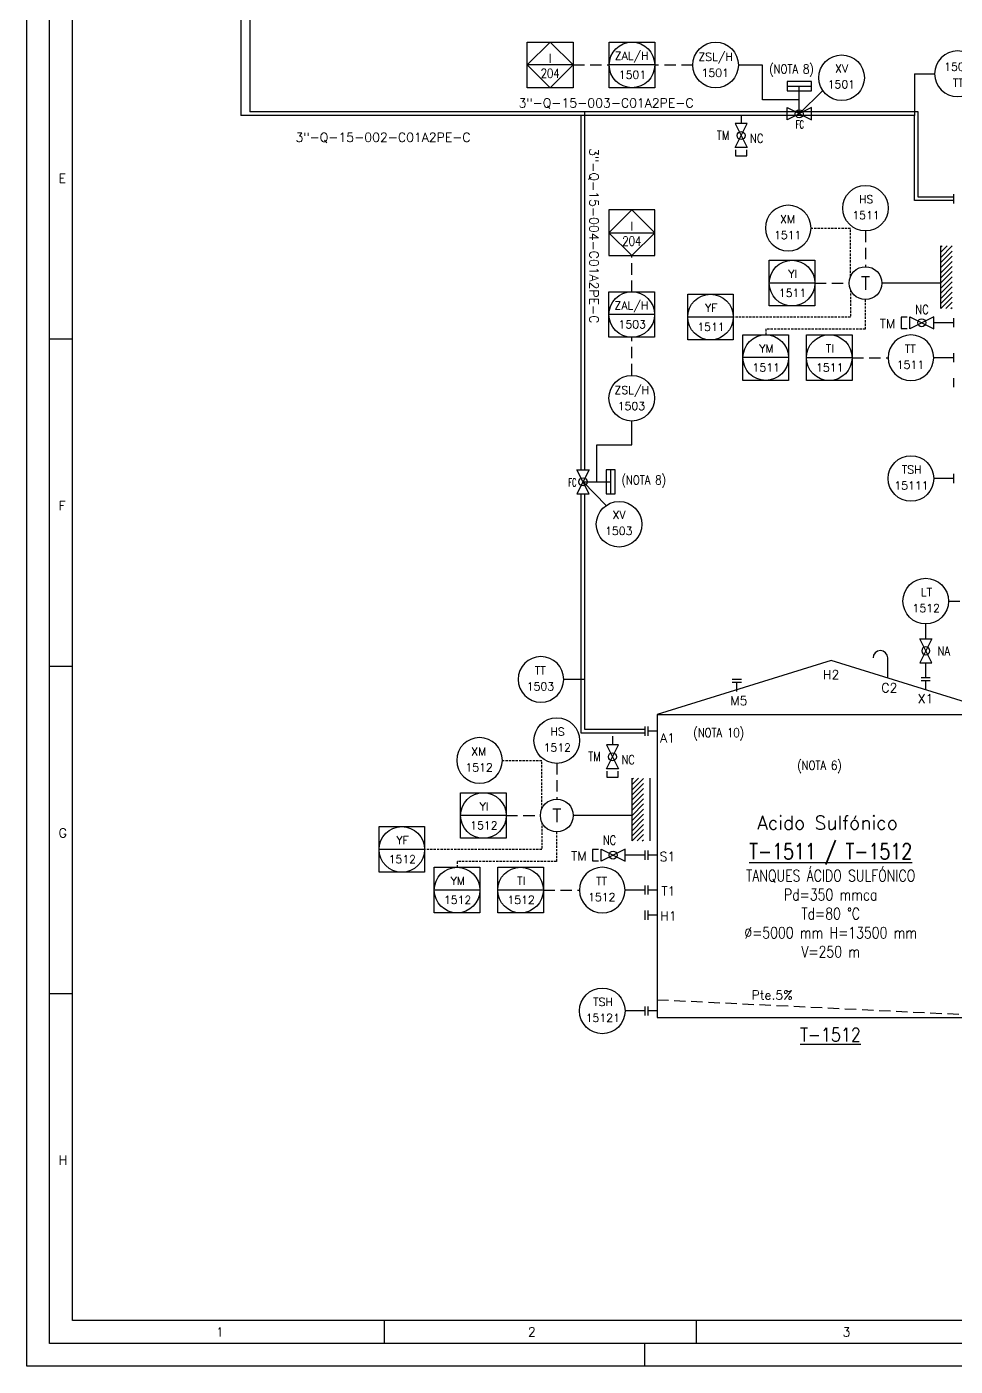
# Model space of a CAD drawing. Header units: metres. Extents: x 91 to 3133, y 1612 to 2206.
# Drawn here: x 90.8 to 294.4, y 1611.7 to 1905.4 of the extents above; entities that cross this region are included whole.
import ezdxf
from ezdxf.enums import TextEntityAlignment as Align

# ---------------------------------------------------------------- set-up
doc = ezdxf.new("R2010")
doc.units = ezdxf.units.M
doc.linetypes.add('TRAZOS', pattern=[0.75, 0.5, -0.25])
for name, color, linetype in [('CAJETIN', 1, 'Continuous'), ('EQUIPOS', 5, 'Continuous'), ('EQUIPOS 02', 1, 'Continuous'), ('FORMATO', 7, 'Continuous'), ('INSTRUMENTOS', 1, 'Continuous'), ('TEX', 7, 'Continuous'), ('TEXTO-INSTRUMENTACION', 7, 'Continuous'), ('TEXTO-VALVULAS Y ACCESORIOS', 7, 'Continuous'), ('TUBERIA', 5, 'Continuous'), ('TUBERÍA2', 1, 'TRAZOS'), ('VALVULAS Y ACCESORIOS', 1, 'Continuous')]:
    doc.layers.add(name, color=color, linetype=linetype)
doc.styles.add('PY', font='ROMANS.shx')
doc.styles.add('PY1', font='ROMANS.shx', dxfattribs={"width": 0.8})
doc.styles.add('PY3', font='ROMANS.shx', dxfattribs={"width": 0.6})
doc.styles.add('TXT', font='txt')
doc.linetypes.add('SEÑAL_MECANICA2', pattern='A,4.411183,["o",PY,S=4.130212,R=360,X=0,Y=-1.374288],0.588817,-0.374158,["",PY,S=2,R=360,X=0,Y=-0.688262],-2.183682', length=7.55784)

# ---------------------------------------------------------------- blocks, each defined once
blk = doc.blocks.new('VALV GLOB-V')
at = {"layer": 'INSTRUMENTOS', "color": 1, "flags": 128}
blk.add_lwpolyline([(5.7, -1.43), (5.7, 1.43), (0, -1.43), (0, 1.43)], close=True, dxfattribs=at)
at = {"layer": 'INSTRUMENTOS', "color": 1}
blk.add_circle((2.85, 0), 0.95, dxfattribs=at)
at = {"layer": 'INSTRUMENTOS', "color": 7, "linetype": 'SEÑAL_MECANICA2', "style": 'PY'}
blk.add_attdef('REF.', text='', height=2, dxfattribs=at).set_placement((3, -3.37), align=Align.MIDDLE)
blk = doc.blocks.new('SEÑAL CIR')
at = {"color": 1}
blk.add_circle((0, 5.7), 5.7, dxfattribs=at)
at = {"layer": 'INSTRUMENTOS', "linetype": 'Continuous', "style": 'PY', "flags": 4}
for p in [(0.18, 6.94), (0.13, 2.95)]:
    blk.add_attdef('---', text='', height=2, dxfattribs=at).set_placement(p, align=Align.CENTER)
blk = doc.blocks.new('SEÑAL CIRCU MARCO')
at = {"color": 1, "linetype": 'Continuous', "ltscale": 0.5}
blk.add_line((5.7, 5.7), (-5.7, 5.7), dxfattribs=at)
at = {"color": 1, "flags": 128}
blk.add_lwpolyline([(5.7, 0), (-5.7, 0), (-5.7, 11.4), (5.7, 11.4)], close=True, dxfattribs=at)
at = {"color": 1}
blk.add_circle((0, 5.7), 5.7, dxfattribs=at)
at = {"style": 'PY'}
for tag, p in [('XXX', (0.18, 7.98)), ('YYY', (0.13, 3.24))]:
    blk.add_attdef(tag, text='', height=2, dxfattribs=at).set_placement(p, align=Align.MIDDLE)
blk = doc.blocks.new('SECUENCIA PROGRAMADA EN SISTEMA DE CONTROL PLC')
at = {"layer": 'INSTRUMENTOS'}
blk.add_line((-5, 5), (5, 5), dxfattribs=at)
at = {"layer": 'INSTRUMENTOS', "flags": 128}
for points in [[(0, 0), (-5, 5), (0, 10), (5, 5)], [(-5, 0), (5, 0), (5, 10), (-5, 10)]]:
    blk.add_lwpolyline(points, close=True, dxfattribs=at)
at = {"layer": 'TEXTO-INSTRUMENTACION', "linetype": 'Continuous', "style": 'PY1', "width": 0.8}
for tag, p in [('XXX', (0.01, 6.43)), ('YYY', (0.01, 3.17))]:
    blk.add_attdef(tag, text='', height=2, dxfattribs=at).set_placement(p, align=Align.MIDDLE_CENTER)
blk = doc.blocks.new('MARCO-A1')
at = {"layer": 'FORMATO', "color": 5}
for p, q in [((5, 225.25), (10, 225.25)), ((5, 153.5), (10, 153.5)), ((5, 81.75), (10, 81.75)), ((78.42, 10), (78.42, 5)), ((146.83, 10), (146.83, 5))]:
    blk.add_line(p, q, dxfattribs=at)
at = {"layer": 'FORMATO', "color": 1, "linetype": 'Continuous'}
blk.add_line((135.5, 5), (135.5, 0), dxfattribs=at)
at = {"layer": 'FORMATO', "color": 1}
blk.add_lwpolyline([(0, 594), (841, 594), (841, 0), (0, 0)], close=True, dxfattribs=at)
at = {"layer": 'FORMATO', "color": 5}
blk.add_lwpolyline([(5, 589), (836, 589), (836, 5), (5, 5)], close=True, dxfattribs=at)
at = {"layer": 'FORMATO', "color": 8, "linetype": 'Continuous'}
blk.add_lwpolyline([(10, 584), (831, 584), (831, 10), (10, 10)], close=True, dxfattribs=at)
at = {"layer": 'FORMATO', "color": 1, "style": 'PY'}
for s, p in [('E', (7, 259.42)), ('F', (7, 187.67)), ('G', (7, 115.92)), ('H', (7, 44.17)), ('1', (41.52, 6.5)), ('2', (109.93, 6.5)), ('3', (178.99, 6.5))]:
    blk.add_text(s, height=2, dxfattribs=at).set_placement(p)

msp = doc.modelspace()

# ---------------------------------------------------------------- hatches: boundary and pattern name
at = {"layer": 'EQUIPOS'}
h = msp.add_hatch(dxfattribs=at)
h.set_pattern_fill('ANSI31', color=4, scale=0.25, style=0)
h.set_pattern_definition([(45, (-941.1424, 2647.4479), (-0.561266, 0.561266), [])])
h.paths.add_polyline_path([(291.26, 1843.59), (293.76, 1843.59), (293.76, 1857.34), (291.26, 1857.34)])
h = msp.add_hatch(dxfattribs=at)
h.set_pattern_fill('ANSI31', color=4, scale=0.25, style=0)
h.set_pattern_definition([(45, (-1008.8568, 2530.72616), (-0.561266, 0.561266), [])])
h.paths.add_polyline_path([(223.55, 1726.87), (226.05, 1726.87), (226.05, 1740.62), (223.55, 1740.62)])

# ---------------------------------------------------------------- linework, layer by layer
at = {"color": 1}
for p, q in [((252.14, 1896.98), (246.89, 1896.98)), ((252.14, 1889.31), (252.14, 1896.98)), ((285.55, 1895.05), (289.93, 1895.05)), ((285.55, 1895.05), (285.55, 1885.91)), ((260.23, 1886.29), (265.4, 1891.38)), ((260.23, 1889.31), (252.14, 1889.31)), ((247.46, 1886.01), (247.46, 1884.16)), ((291.26, 1849.16), (278.36, 1849.16)), ((294.12, 1840.47), (289.73, 1840.47)), ((294.12, 1832.81), (289.74, 1832.81)), ((223.49, 1813.68), (223.49, 1818.93)), ((215.82, 1805.59), (215.82, 1813.68)), ((215.82, 1813.68), (223.49, 1813.68)), ((294.12, 1806.32), (289.74, 1806.32)), ((212.8, 1805.59), (217.89, 1800.42)), ((287.97, 1771.19), (287.97, 1774.44)), ((287.97, 1762.67), (287.97, 1765.92)), ((212.94, 1762.28), (208.56, 1762.28)), ((219.25, 1749.8), (219.25, 1747.95)), ((223.55, 1732.44), (210.64, 1732.44)), ((226.4, 1723.75), (222.02, 1723.75)), ((226.4, 1716.09), (222.02, 1716.09)), ((226.4, 1689.6), (222.02, 1689.6))]:
    msp.add_line(p, q, dxfattribs=at)
at = {"color": 1, "flags": 128}
for points in [[(246.21, 1878.36), (246.21, 1877.04), (248.71, 1877.04), (248.71, 1878.36)], [(283.93, 1841.72), (282.62, 1841.72), (282.62, 1839.22), (283.93, 1839.22)], [(218, 1742.15), (218, 1740.83), (220.5, 1740.83), (220.5, 1742.15)], [(216.22, 1725), (214.9, 1725), (214.9, 1722.5), (216.22, 1722.5)]]:
    msp.add_lwpolyline(points, dxfattribs=at)
at = {"color": 1}
for centre in [(274.76, 1849.16), (207.04, 1732.44)]:
    msp.add_circle(centre, 3.6, dxfattribs=at)
at = {"layer": 'CAJETIN', "color": 1, "linetype": 'TRAZOS', "ltscale": 5}
for p, q in [((210.62, 1896.99), (218.54, 1896.99)), ((236.89, 1896.98), (228.54, 1896.98)), ((223.49, 1847.26), (223.49, 1855.18)), ((223.49, 1828.93), (223.49, 1837.28)), ((271.81, 1832.81), (279.74, 1832.81)), ((292.97, 1779.44), (300.9, 1779.44)), ((204.1, 1716.09), (212.02, 1716.09)), ((229.05, 1692.06), (305.47, 1688.38))]:
    msp.add_line(p, q, dxfattribs=at)
at = {"layer": 'EQUIPOS', "color": 4}
for p, q in [((291.26, 1843.59), (291.26, 1857.35)), ((223.55, 1726.87), (223.55, 1740.63)), ((227.55, 1726.87), (227.55, 1740.63))]:
    msp.add_line(p, q, dxfattribs=at)
at = {"layer": 'EQUIPOS'}
for p, q in [((267.26, 1766.45), (229.05, 1754.59)), ((305.47, 1754.59), (267.26, 1766.45)), ((229.05, 1754.59), (229.05, 1688.17)), ((229.05, 1688.17), (305.47, 1688.17))]:
    msp.add_line(p, q, dxfattribs=at)
at = {"layer": 'EQUIPOS', "linetype": 'Continuous', "flags": 128}
msp.add_lwpolyline([(279.63, 1762.61), (279.63, 1766.99, 1), (276.43, 1766.99, -1)], format="xyb", dxfattribs=at)
at = {"layer": 'EQUIPOS 02', "color": 5}
msp.add_line((229.05, 1754.59), (305.47, 1754.59), dxfattribs=at)
at = {"layer": 'TUBERIA', "color": 4, "linetype": 'Continuous'}
for p, q in [((277.66, 1885.91), (137.72, 1885.91)), ((212.38, 1808.26), (212.38, 1885.91)), ((275.6, 1885.91), (262.9, 1885.91)), ((285.55, 1885.91), (277.66, 1885.91)), ((285.55, 1885.91), (277.66, 1885.91)), ((285.55, 1867.24), (285.55, 1885.91)), ((294.12, 1867.24), (285.55, 1867.24)), ((212.38, 1750.52), (212.38, 1802.93)), ((226.4, 1750.52), (212.38, 1750.52))]:
    msp.add_line(p, q, dxfattribs=at)
at = {"layer": 'TUBERIA', "color": 5, "linetype": 'Continuous'}
for p, q in [((277.66, 1886.71), (139.67, 1886.71)), ((213.18, 1808.26), (213.18, 1886.71)), ((275.6, 1886.71), (262.9, 1886.71)), ((286.35, 1886.71), (277.66, 1886.71)), ((286.35, 1886.71), (277.66, 1886.71)), ((286.35, 1868.04), (286.35, 1886.71)), ((294.12, 1868.04), (286.35, 1868.04)), ((213.18, 1751.32), (213.18, 1802.93)), ((226.4, 1751.32), (213.18, 1751.32))]:
    msp.add_line(p, q, dxfattribs=at)
at = {"layer": 'TUBERIA', "color": 1, "linetype": 'TRAZOS', "ltscale": 5}
for p, q in [((274.76, 1860.67), (274.76, 1852.79)), ((263.65, 1849.16), (271.16, 1849.16)), ((207.04, 1743.95), (207.04, 1736.07)), ((195.94, 1732.44), (203.44, 1732.44))]:
    msp.add_line(p, q, dxfattribs=at)
at = {"layer": 'TUBERIA', "linetype": 'Continuous'}
for p, q in [((287.97, 1760.02), (287.97, 1762.01)), ((287.97, 1760.02), (287.97, 1762.01)), ((287.97, 1760.02), (287.97, 1762.01)), ((246.54, 1759.62), (246.54, 1761.6)), ((229.05, 1750.92), (227.07, 1750.92)), ((229.05, 1723.75), (227.07, 1723.75)), ((229.05, 1716.09), (227.07, 1716.09)), ((229.05, 1710.6), (227.07, 1710.6)), ((229.05, 1689.6), (227.07, 1689.6))]:
    msp.add_line(p, q, dxfattribs=at)
at = {"layer": 'TUBERIA', "color": 5, "linetype": 'Continuous'}
msp.add_lwpolyline([(675.15, 2117.94), (675.93, 2117.94), (675.93, 2001.05), (139.67, 2001.05), (139.67, 1886.71)], dxfattribs=at)
at = {"layer": 'TUBERIA', "color": 4, "linetype": 'Continuous'}
msp.add_lwpolyline([(674.35, 2117.14), (674.35, 2004.17), (137.72, 2004.17), (137.72, 1885.91)], dxfattribs=at)
at = {"layer": 'TUBERÍA2'}
for points in [[(271.49, 1850.66), (271.49, 1861.12), (262.81, 1861.12)], [(271.49, 1847.66), (271.49, 1841.72), (245.76, 1841.72)], [(274.7, 1845.56), (274.7, 1839.05), (252.89, 1839.05), (252.89, 1837.81)], [(203.77, 1733.94), (203.77, 1744.4), (195.1, 1744.4)], [(203.77, 1730.94), (203.77, 1725), (178.04, 1725)], [(206.98, 1728.84), (206.98, 1722.33), (185.17, 1722.33), (185.17, 1721.09)]]:
    msp.add_lwpolyline(points, dxfattribs=at)
at = {"layer": 'VALVULAS Y ACCESORIOS'}
for p, q in [((257.56, 1892.34), (262.9, 1892.34)), ((260.23, 1886.29), (260.23, 1892.34)), ((218.84, 1808.26), (218.84, 1802.93)), ((212.8, 1805.59), (218.84, 1805.59))]:
    msp.add_line(p, q, dxfattribs=at)
at = {"layer": 'VALVULAS Y ACCESORIOS', "ltscale": 0.1}
for p, q in [((294.12, 1866.64), (294.12, 1868.64)), ((294.12, 1839.47), (294.12, 1841.47)), ((294.12, 1831.81), (294.12, 1833.81)), ((294.12, 1826.32), (294.12, 1828.32)), ((294.12, 1805.32), (294.12, 1807.32)), ((247.54, 1762.27), (245.54, 1762.27)), ((286.97, 1762.67), (288.97, 1762.67)), ((286.97, 1762.67), (288.97, 1762.67)), ((286.97, 1762.67), (288.97, 1762.67)), ((286.97, 1762.01), (288.97, 1762.01)), ((286.97, 1762.01), (288.97, 1762.01)), ((286.97, 1762.01), (288.97, 1762.01)), ((247.54, 1761.6), (245.54, 1761.6)), ((226.4, 1749.92), (226.4, 1751.92)), ((227.07, 1749.92), (227.07, 1751.92)), ((226.4, 1722.75), (226.4, 1724.75)), ((227.07, 1722.75), (227.07, 1724.75)), ((226.4, 1715.09), (226.4, 1717.09)), ((227.07, 1715.09), (227.07, 1717.09)), ((226.4, 1709.6), (226.4, 1711.6)), ((227.07, 1709.6), (227.07, 1711.6)), ((226.4, 1688.6), (226.4, 1690.6)), ((227.07, 1688.6), (227.07, 1690.6))]:
    msp.add_line(p, q, dxfattribs=at)
at = {"layer": 'VALVULAS Y ACCESORIOS', "flags": 128}
for points in [[(257.56, 1893.34), (257.56, 1891.34), (262.9, 1891.34), (262.9, 1893.34)], [(257.56, 1884.96), (257.56, 1887.63), (262.9, 1884.96), (262.9, 1887.63)], [(211.47, 1808.26), (214.13, 1808.26), (211.47, 1802.93), (214.13, 1802.93)], [(219.84, 1808.26), (217.84, 1808.26), (217.84, 1802.93), (219.84, 1802.93)]]:
    msp.add_lwpolyline(points, close=True, dxfattribs=at)

# ---------------------------------------------------------------- block references
msp.add_blockref('MARCO-A1', (90.77, 1611.7))
ref = msp.add_blockref('SECUENCIA PROGRAMADA EN SISTEMA DE CONTROL PLC', (205.59, 1891.96), dxfattribs=dict(xscale=-1.005571670621066, yscale=1.005571670621293, zscale=1.005571670621306))
ref.add_attrib('XXX', 'I', dxfattribs={"layer": 'TEXTO-INSTRUMENTACION', "linetype": 'Continuous', "height": 2.01, "style": 'TXT'}).set_placement((205.59, 1898.43), align=Align.MIDDLE_CENTER)
ref.add_attrib('YYY', '204', dxfattribs={"layer": 'TEXTO-INSTRUMENTACION', "linetype": 'Continuous', "height": 2.011, "style": 'PY1', "width": 0.8}).set_placement((205.59, 1895.15), align=Align.MIDDLE_CENTER)
ref = msp.add_blockref('SEÑAL CIRCU MARCO', (223.54, 1891.99), dxfattribs=dict(xscale=0.8770999999999276, yscale=0.8770999999999276, zscale=0.8770999999999276))
ref.add_attrib('XXX', 'ZAL/H', dxfattribs={"height": 1.754, "style": 'PY'}).set_placement((223.48, 1898.86), align=Align.MIDDLE)
ref.add_attrib('YYY', '1501', dxfattribs={"height": 1.754, "style": 'PY'}).set_placement((223.65, 1894.83), align=Align.MIDDLE)
at = {"linetype": 'Continuous'}
ref = msp.add_blockref('SEÑAL CIR', (241.89, 1891.98), dxfattribs=dict(at, xscale=0.8770999999999276, yscale=0.8770999999999276, zscale=0.8770999999999276))
ref.add_attrib('---', 'ZSL/H', dxfattribs={"layer": 'INSTRUMENTOS', "color": 7, "linetype": 'Continuous', "height": 1.754, "style": 'PY'}).set_placement((241.89, 1897.89), align=Align.CENTER)
ref.add_attrib('---', '1501', dxfattribs={"layer": 'INSTRUMENTOS', "color": 7, "linetype": 'Continuous', "height": 1.754, "style": 'PY'}).set_placement((241.81, 1894.39), align=Align.CENTER)
ref = msp.add_blockref('SEÑAL CIR', (294.93, 1900.05), dxfattribs=dict(at, xscale=-0.8770999999999276, yscale=0.8770999999999276, zscale=0.8770999999999276, rotation=180))
ref.add_attrib('---', 'TT', dxfattribs={"layer": 'INSTRUMENTOS', "color": 7, "linetype": 'Continuous', "height": 1.754, "style": 'PY'}).set_placement((295.09, 1892.21), align=Align.CENTER)
ref.add_attrib('---', '1502', dxfattribs={"layer": 'INSTRUMENTOS', "color": 7, "linetype": 'Continuous', "height": 1.754, "style": 'PY'}).set_placement((295.04, 1895.71), align=Align.CENTER)
ref = msp.add_blockref('SEÑAL CIR', (269.53, 1889.2), dxfattribs=dict(at, xscale=0.8770999999999276, yscale=0.8770999999999276, zscale=0.8770999999999276))
ref.add_attrib('---', 'XV', dxfattribs={"layer": 'INSTRUMENTOS', "color": 7, "linetype": 'Continuous', "height": 1.754, "style": 'PY'}).set_placement((269.53, 1895.36), align=Align.CENTER)
ref.add_attrib('---', '1501', dxfattribs={"layer": 'INSTRUMENTOS', "color": 7, "linetype": 'Continuous', "height": 1.754, "style": 'PY'}).set_placement((269.46, 1891.86), align=Align.CENTER)
ref = msp.add_blockref('VALV GLOB-V', (257.56, 1886.29), dxfattribs=dict(at, xscale=0.9356729824555714, yscale=0.9356729824555714, zscale=0.9356729824555714))
ref.add_attrib('REF.', 'FC', dxfattribs={"layer": 'INSTRUMENTOS', "color": 7, "linetype": 'SEÑAL_MECANICA2', "height": 1.778, "style": 'PY3', "width": 0.6}).set_placement((260.37, 1883.95), align=Align.MIDDLE)
for p, xscale, yscale, zscale, rotation in [((247.46, 1878.89), 0.9232631578945529, 0.9232631578945529, 0.9232631578945529, 90), ((287.97, 1765.92), -0.9232631578945529, 0.9232631578947803, 0.9232631578946926, 270), ((219.25, 1742.68), 0.9232631578945529, 0.9232631578945529, 0.9232631578945529, 90)]:
    msp.add_blockref('VALV GLOB-V', p, dxfattribs=dict(at, xscale=xscale, yscale=yscale, zscale=zscale, rotation=rotation))
ref = msp.add_blockref('SEÑAL CIR', (274.76, 1860.59), dxfattribs=dict(at, xscale=0.8770999999999276, yscale=0.8770999999999276, zscale=0.8770999999999276))
ref.add_attrib('---', 'HS', dxfattribs={"layer": 'INSTRUMENTOS', "color": 7, "linetype": 'Continuous', "height": 1.754, "style": 'PY'}).set_placement((274.91, 1866.67), align=Align.CENTER)
ref.add_attrib('---', '1511', dxfattribs={"layer": 'INSTRUMENTOS', "color": 7, "linetype": 'Continuous', "height": 1.754, "style": 'PY'}).set_placement((274.87, 1863.17), align=Align.CENTER)
ref = msp.add_blockref('SECUENCIA PROGRAMADA EN SISTEMA DE CONTROL PLC', (223.49, 1855.18), dxfattribs=dict(xscale=1.005571670621293, yscale=1.005571670621293, zscale=1.005571670621293))
ref.add_attrib('XXX', 'I', dxfattribs={"layer": 'TEXTO-INSTRUMENTACION', "linetype": 'Continuous', "height": 2.01, "style": 'TXT'}).set_placement((223.5, 1861.65), align=Align.MIDDLE_CENTER)
ref.add_attrib('YYY', '204', dxfattribs={"layer": 'TEXTO-INSTRUMENTACION', "linetype": 'Continuous', "height": 2.011, "style": 'PY1', "width": 0.8}).set_placement((223.5, 1858.37), align=Align.MIDDLE_CENTER)
ref = msp.add_blockref('SEÑAL CIR', (257.81, 1856.24), dxfattribs=dict(at, xscale=-0.8771000000000413, yscale=0.8771000000000413, zscale=0.8771000000000413))
ref.add_attrib('---', 'XM', dxfattribs={"layer": 'INSTRUMENTOS', "color": 7, "linetype": 'Continuous', "height": 1.754, "style": 'PY'}).set_placement((257.66, 1862.33), align=Align.CENTER)
ref.add_attrib('---', '1511', dxfattribs={"layer": 'INSTRUMENTOS', "color": 7, "linetype": 'Continuous', "height": 1.754, "style": 'PY'}).set_placement((257.7, 1858.83), align=Align.CENTER)
for p, xscale, yscale, zscale, values in [((258.65, 1844.16), 0.8770999999999276, 0.8770999999999276, 0.8770999999999276, {'XXX': 'YI', 'YYY': '1511'}), ((240.76, 1836.72), 0.8771000000000413, 0.8771000000000413, 0.8771000000000413, {'XXX': 'YF', 'YYY': '1511'}), ((252.88, 1827.82), 0.8771000000000413, 0.8771000000000413, 0.8771000000000413, {'XXX': 'YM', 'YYY': '1511'}), ((266.81, 1827.81), 0.8777884135906788, 0.8777884135906788, 0.8777884135906788, {'XXX': 'TI', 'YYY': '1511'}), ((190.93, 1727.44), 0.8770999999999276, 0.8770999999999276, 0.8770999999999276, {'XXX': 'YI', 'YYY': '1512'}), ((173.04, 1720), 0.8771000000000413, 0.8771000000000413, 0.8771000000000413, {'XXX': 'YF', 'YYY': '1512'}), ((185.17, 1711.09), 0.8771000000000413, 0.8771000000000413, 0.8771000000000413, {'XXX': 'YM', 'YYY': '1512'}), ((199.09, 1711.09), 0.8777884135906788, 0.8777884135906788, 0.8777884135906788, {'XXX': 'TI', 'YYY': '1512'})]:
    msp.add_blockref('SEÑAL CIRCU MARCO', p, dxfattribs=dict(xscale=xscale, yscale=yscale, zscale=zscale)).add_auto_attribs(values)
ref = msp.add_blockref('SEÑAL CIRCU MARCO', (223.49, 1837.28), dxfattribs=dict(xscale=0.8770999999999276, yscale=0.8770999999999276, zscale=0.8770999999999276))
ref.add_attrib('XXX', 'ZAL/H', dxfattribs={"height": 1.754, "style": 'PY'}).set_placement((223.42, 1844.16), align=Align.MIDDLE)
ref.add_attrib('YYY', '1503', dxfattribs={"height": 1.754, "style": 'PY'}).set_placement((223.6, 1840.12), align=Align.MIDDLE)
at = {"linetype": 'Continuous', "xscale": 0.9232631578945529, "yscale": 0.9232631578945529, "zscale": 0.9232631578945529}
for p in [(284.47, 1840.47), (216.75, 1723.75)]:
    msp.add_blockref('VALV GLOB-V', p, dxfattribs=at)
at = {"linetype": 'Continuous'}
ref = msp.add_blockref('SEÑAL CIR', (284.74, 1827.81), dxfattribs=dict(at, xscale=-0.877100000000155, yscale=0.8770999999999276, zscale=0.8771))
ref.add_attrib('---', 'TT', dxfattribs={"layer": 'INSTRUMENTOS', "color": 7, "linetype": 'Continuous', "height": 1.754, "style": 'PY'}).set_placement((284.58, 1833.9), align=Align.CENTER)
ref.add_attrib('---', '1511', dxfattribs={"layer": 'INSTRUMENTOS', "color": 7, "linetype": 'Continuous', "height": 1.754, "style": 'PY'}).set_placement((284.63, 1830.4), align=Align.CENTER)
ref = msp.add_blockref('SEÑAL CIR', (223.49, 1818.93), dxfattribs=dict(at, xscale=0.8770999999999276, yscale=0.8770999999999276, zscale=0.8770999999999276))
ref.add_attrib('---', 'ZSL/H', dxfattribs={"layer": 'INSTRUMENTOS', "color": 7, "linetype": 'Continuous', "height": 1.754, "style": 'PY'}).set_placement((223.49, 1824.84), align=Align.CENTER)
ref.add_attrib('---', '1503', dxfattribs={"layer": 'INSTRUMENTOS', "color": 7, "linetype": 'Continuous', "height": 1.754, "style": 'PY'}).set_placement((223.41, 1821.34), align=Align.CENTER)
ref = msp.add_blockref('SEÑAL CIR', (284.74, 1801.32), dxfattribs=dict(at, xscale=0.8770999999999276, yscale=0.8770999999999276, zscale=0.8770999999999276))
ref.add_attrib('---', 'TSH', dxfattribs={"layer": 'INSTRUMENTOS', "color": 7, "linetype": 'Continuous', "height": 1.754, "style": 'PY'}).set_placement((284.89, 1807.41), align=Align.CENTER)
ref.add_attrib('---', '15111', dxfattribs={"layer": 'INSTRUMENTOS', "color": 7, "linetype": 'Continuous', "height": 1.754, "style": 'PY'}).set_placement((284.85, 1803.91), align=Align.CENTER)
ref = msp.add_blockref('VALV GLOB-V', (212.8, 1808.26), dxfattribs=dict(at, xscale=0.9356729824555714, yscale=0.9356729824555714, zscale=0.9356729824555714, rotation=270))
ref.add_attrib('REF.', 'FC', dxfattribs={"layer": 'INSTRUMENTOS', "color": 7, "linetype": 'SEÑAL_MECANICA2', "height": 1.778, "style": 'PY3', "width": 0.6}).set_placement((210.46, 1805.46), align=Align.MIDDLE)
ref = msp.add_blockref('SEÑAL CIR', (220.71, 1791.29), dxfattribs=dict(at, xscale=0.8770999999999276, yscale=0.8770999999999276, zscale=0.8770999999999276))
ref.add_attrib('---', 'XV', dxfattribs={"layer": 'INSTRUMENTOS', "color": 7, "linetype": 'Continuous', "height": 1.754, "style": 'PY'}).set_placement((220.7, 1797.45), align=Align.CENTER)
ref.add_attrib('---', '1503', dxfattribs={"layer": 'INSTRUMENTOS', "color": 7, "linetype": 'Continuous', "height": 1.754, "style": 'PY'}).set_placement((220.63, 1793.96), align=Align.CENTER)
ref = msp.add_blockref('SEÑAL CIR', (287.97, 1774.44), dxfattribs=dict(at, xscale=0.8770999999999276, yscale=0.8770999999999276, zscale=0.8770999999999276))
ref.add_attrib('---', 'LT', dxfattribs={"layer": 'INSTRUMENTOS', "color": 7, "linetype": 'Continuous', "height": 1.754, "style": 'PY'}).set_placement((288.13, 1780.52), align=Align.CENTER)
ref.add_attrib('---', '1512', dxfattribs={"layer": 'INSTRUMENTOS', "color": 7, "linetype": 'Continuous', "height": 1.754, "style": 'PY'}).set_placement((288.09, 1777.02), align=Align.CENTER)
ref = msp.add_blockref('SEÑAL CIR', (203.56, 1757.28), dxfattribs=dict(at, xscale=-0.877100000000155, yscale=0.8770999999999276, zscale=0.8771))
ref.add_attrib('---', 'TT', dxfattribs={"layer": 'INSTRUMENTOS', "color": 7, "linetype": 'Continuous', "height": 1.754, "style": 'PY'}).set_placement((203.41, 1763.37), align=Align.CENTER)
ref.add_attrib('---', '1503', dxfattribs={"layer": 'INSTRUMENTOS', "color": 7, "linetype": 'Continuous', "height": 1.754, "style": 'PY'}).set_placement((203.45, 1759.87), align=Align.CENTER)
ref = msp.add_blockref('SEÑAL CIR', (207.04, 1743.87), dxfattribs=dict(at, xscale=0.8770999999999276, yscale=0.8770999999999276, zscale=0.8770999999999276))
ref.add_attrib('---', 'HS', dxfattribs={"layer": 'INSTRUMENTOS', "color": 7, "linetype": 'Continuous', "height": 1.754, "style": 'PY'}).set_placement((207.2, 1749.95), align=Align.CENTER)
ref.add_attrib('---', '1512', dxfattribs={"layer": 'INSTRUMENTOS', "color": 7, "linetype": 'Continuous', "height": 1.754, "style": 'PY'}).set_placement((207.15, 1746.45), align=Align.CENTER)
ref = msp.add_blockref('SEÑAL CIR', (190.1, 1739.52), dxfattribs=dict(at, xscale=-0.8771000000000413, yscale=0.8771000000000413, zscale=0.8771000000000413))
ref.add_attrib('---', 'XM', dxfattribs={"layer": 'INSTRUMENTOS', "color": 7, "linetype": 'Continuous', "height": 1.754, "style": 'PY'}).set_placement((189.94, 1745.6), align=Align.CENTER)
ref.add_attrib('---', '1512', dxfattribs={"layer": 'INSTRUMENTOS', "color": 7, "linetype": 'Continuous', "height": 1.754, "style": 'PY'}).set_placement((189.99, 1742.11), align=Align.CENTER)
ref = msp.add_blockref('SEÑAL CIR', (217.02, 1711.09), dxfattribs=dict(at, xscale=-0.877100000000155, yscale=0.8770999999999276, zscale=0.8771))
ref.add_attrib('---', 'TT', dxfattribs={"layer": 'INSTRUMENTOS', "color": 7, "linetype": 'Continuous', "height": 1.754, "style": 'PY'}).set_placement((216.86, 1717.18), align=Align.CENTER)
ref.add_attrib('---', '1512', dxfattribs={"layer": 'INSTRUMENTOS', "color": 7, "linetype": 'Continuous', "height": 1.754, "style": 'PY'}).set_placement((216.91, 1713.68), align=Align.CENTER)
ref = msp.add_blockref('SEÑAL CIR', (217.02, 1684.6), dxfattribs=dict(at, xscale=0.8770999999999276, yscale=0.8770999999999276, zscale=0.8770999999999276))
ref.add_attrib('---', 'TSH', dxfattribs={"layer": 'INSTRUMENTOS', "color": 7, "linetype": 'Continuous', "height": 1.754, "style": 'PY'}).set_placement((217.18, 1690.69), align=Align.CENTER)
ref.add_attrib('---', '15121', dxfattribs={"layer": 'INSTRUMENTOS', "color": 7, "linetype": 'Continuous', "height": 1.754, "style": 'PY'}).set_placement((217.13, 1687.19), align=Align.CENTER)

# ---------------------------------------------------------------- texts
at = {"color": 7, "style": 'PY'}
for p in [(274.76, 1849.16), (207.04, 1732.44)]:
    msp.add_text('T', height=2.92, dxfattribs=at).set_placement(p, align=Align.MIDDLE)
at = {"layer": 'CAJETIN', "color": 6, "linetype": 'Continuous', "style": 'PY', "width": 0.85}
msp.add_text('%%UT-1512', height=3, dxfattribs=at).set_placement((267.07, 1682.89), align=Align.CENTER)
at = {"layer": 'CAJETIN', "color": 5, "linetype": 'Continuous', "insert": (267.13, 1726.33), "char_height": 3.5, "width": 66.3747, "attachment_point": 2, "style": 'PY1'}
msp.add_mtext('{\\LT-1511 / T-1512\\P\\H0.7143x;\\l\\C7;TANQUES ÁCIDO SULFÓNICO\\PPd=350 mmca\\PTd=80 °C\\C5;\\P\\C7;%%C=5000 mm H=13500 mm\\PV=250 m}', dxfattribs=at)
at = {"layer": 'EQUIPOS', "color": 6, "insert": (266.43, 1732.35), "char_height": 3, "width": 39.4248, "attachment_point": 2, "style": 'PY'}
msp.add_mtext('Acido Sulfónico', dxfattribs=at)
at = {"layer": 'TEX', "color": 7, "char_height": 2, "width": 28.6036, "attachment_point": 5, "style": 'PY1'}
for s, insert in [('(NOTA 8)', (258.53, 1895.77)), ('TM', (243.51, 1881.58)), ('NC', (250.91, 1880.89)), ('NC', (287.18, 1843.38)), ('(NOTA 8)', (226.12, 1805.67)), ('NA', (291.93, 1768.52)), ('(NOTA 10)', (242.56, 1750.25)), ('TM', (215.3, 1745.37)), ('NC', (222.7, 1744.68)), ('(NOTA 6)', (264.67, 1743.09)), ('NC', (218.61, 1727.03))]:
    msp.add_mtext(s, dxfattribs=dict(at, insert=insert))
at = {"layer": 'TEXTO-VALVULAS Y ACCESORIOS', "style": 'PY'}
for s, p in [('3"-Q-15-003-C01A2PE-C', (217.86, 1887.67)), ('3"-Q-15-002-C01A2PE-C', (168.93, 1880.12))]:
    msp.add_text(s, height=2, dxfattribs=at).set_placement(p, align=Align.CENTER)
msp.add_text('3"-Q-15-004-C01A2PE-C', height=2, rotation=270, dxfattribs=at).set_placement((214.2, 1859.53), align=Align.CENTER)
at = {"layer": 'TEXTO-VALVULAS Y ACCESORIOS', "color": 7, "linetype": 'Continuous', "insert": (249.77, 1694.07), "char_height": 2, "width": 14.9764, "attachment_point": 1, "style": 'PY'}
msp.add_mtext('Pte.5%', dxfattribs=at)
at = {"layer": 'TEXTO-VALVULAS Y ACCESORIOS', "color": 7, "linetype": 'Continuous', "style": 'PY', "flags": 4}
for tag, p in [('TM', (279.59, 1839.26)), ('H2', (267.22, 1762.3)), ('C2', (279.99, 1759.44)), ('X1', (287.94, 1757.04)), ('M5', (246.97, 1756.63)), ('A1', (231.33, 1748.43)), ('TM', (211.87, 1722.54)), ('S1', (231.33, 1722.44)), ('T1', (231.51, 1714.9)), ('H1', (231.51, 1709.41))]:
    msp.add_attdef(tag, text='---', height=2, dxfattribs=at).set_placement(p, align=Align.CENTER)

doc.saveas('drawing.dxf')
